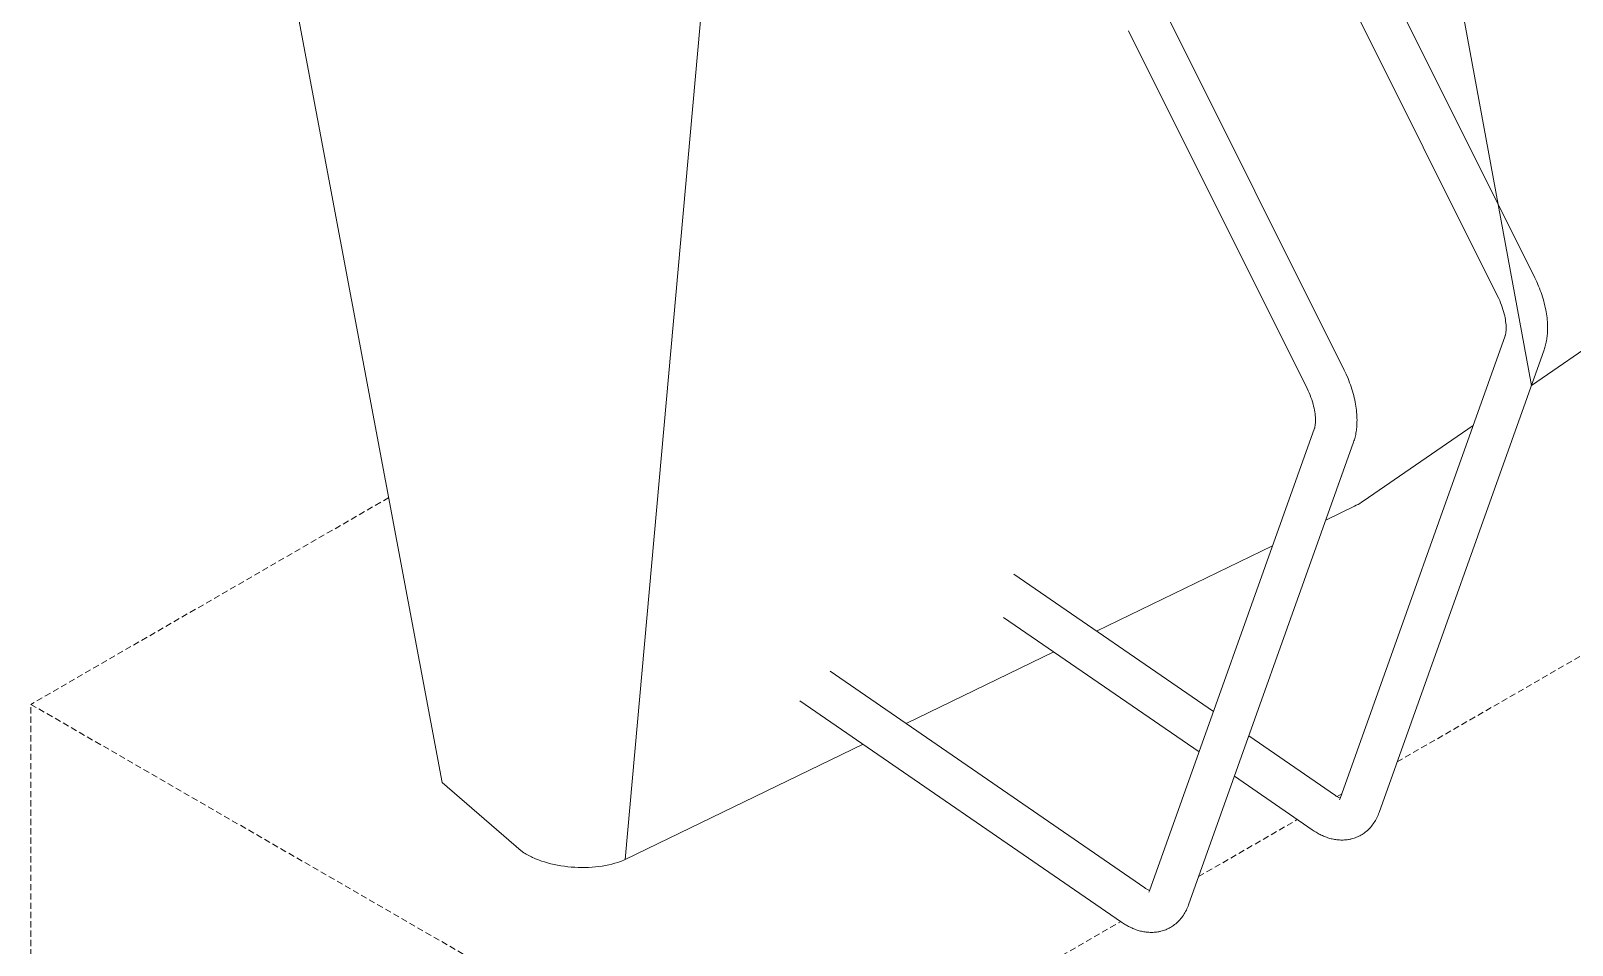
# Model space of a CAD drawing. Header units: millimetres. Extents: x -217 to 4976, y -41 to 3356.
# Drawn here: x 4429.4 to 4745, y 938.6 to 1125.8 of the extents above; entities that cross this region are included whole.
import ezdxf

# ---------------------------------------------------------------- set-up
doc = ezdxf.new("R2010")
doc.units = ezdxf.units.MM
doc.linetypes.add('HIDDEN', pattern=[1.905, 1.27, -0.635])
doc.layers.add('ZANO_R', color=7, linetype='Continuous', lineweight=0)
doc.layers.add('ZANO_R_przerywana', color=7, linetype='HIDDEN', lineweight=0)

msp = doc.modelspace()

# ---------------------------------------------------------------- linework, layer by layer
at = {"layer": 'ZANO_R'}
for p, q in [((4702.25, 1240.74), (4736.69, 1053.21)), ((4570.91, 1176.66), (4551.12, 956.13)), ((4475.71, 1173.99), (4513.67, 971.94)), ((4700.8, 1148.49), (4737.36, 1075.25)), ((4729.77, 1071.46), (4693.2, 1144.7)), ((4661.77, 1129.59), (4698.34, 1056.34)), ((4690.74, 1052.55), (4654.18, 1125.79)), ((4768.35, 1074.99), (4736.69, 1053.21)), ((4737.36, 1075.25), (4737.77, 1074.4)), ((4737.77, 1074.4), (4738.15, 1073.53)), ((4738.15, 1073.53), (4738.33, 1073.1)), ((4738.33, 1073.1), (4738.49, 1072.67)), ((4729.98, 1071.01), (4729.77, 1071.46)), ((4730.19, 1070.56), (4729.98, 1071.01)), ((4730.37, 1070.11), (4730.19, 1070.56)), ((4730.55, 1069.66), (4730.37, 1070.11)), ((4738.49, 1072.67), (4738.65, 1072.23)), ((4738.65, 1072.23), (4738.8, 1071.79)), ((4738.8, 1071.79), (4738.95, 1071.35)), ((4738.95, 1071.35), (4739.08, 1070.91)), ((4739.08, 1070.91), (4739.21, 1070.47)), ((4739.21, 1070.47), (4739.32, 1070.03)), ((4739.32, 1070.03), (4739.43, 1069.59)), ((4730.71, 1069.21), (4730.55, 1069.66)), ((4730.86, 1068.75), (4730.71, 1069.21)), ((4731, 1068.31), (4730.86, 1068.75)), ((4731.11, 1067.86), (4731, 1068.31)), ((4731.21, 1067.46), (4731.11, 1067.86)), ((4731.29, 1067.07), (4731.21, 1067.46)), ((4731.36, 1066.69), (4731.29, 1067.07)), ((4739.43, 1069.59), (4739.53, 1069.15)), ((4739.53, 1069.15), (4739.62, 1068.71)), ((4739.62, 1068.71), (4739.7, 1068.27)), ((4739.7, 1068.27), (4739.77, 1067.85)), ((4739.77, 1067.85), (4739.83, 1067.43)), ((4739.83, 1067.43), (4739.88, 1067.02)), ((4739.88, 1067.02), (4739.93, 1066.6)), ((4731.35, 1063.52), (4731.36, 1063.59)), ((4731.41, 1066.32), (4731.36, 1066.69)), ((4731.36, 1063.59), (4731.39, 1063.72)), ((4731.39, 1063.72), (4731.42, 1063.86)), ((4731.46, 1065.96), (4731.41, 1066.32)), ((4731.42, 1063.86), (4731.45, 1064.01)), ((4731.45, 1064.01), (4731.47, 1064.18)), ((4731.49, 1065.62), (4731.46, 1065.96)), ((4731.47, 1064.18), (4731.49, 1064.36)), ((4731.5, 1065.28), (4731.49, 1065.62)), ((4731.49, 1064.36), (4731.5, 1064.55)), ((4731.51, 1065.12), (4731.5, 1065.28)), ((4731.5, 1064.55), (4731.51, 1064.75)), ((4731.51, 1064.97), (4731.51, 1065.12)), ((4731.51, 1064.75), (4731.51, 1064.97)), ((4739.93, 1066.6), (4739.96, 1066.19)), ((4739.96, 1063.79), (4739.93, 1063.51)), ((4739.96, 1066.19), (4739.98, 1065.78)), ((4739.98, 1064.09), (4739.96, 1063.79)), ((4739.98, 1065.78), (4740, 1065.37)), ((4739.99, 1064.38), (4739.98, 1064.09)), ((4740, 1064.67), (4739.99, 1064.38)), ((4740, 1065.37), (4740, 1064.97)), ((4740, 1064.97), (4740, 1064.67)), ((4697.51, 968.64), (4731.29, 1063.33)), ((4739.28, 1060.48), (4705.5, 965.79)), ((4731.29, 1063.33), (4731.31, 1063.39)), ((4731.31, 1063.39), (4731.33, 1063.46)), ((4731.33, 1063.46), (4731.35, 1063.52)), ((4739.37, 1060.74), (4739.28, 1060.48)), ((4739.46, 1061), (4739.37, 1060.74)), ((4739.53, 1061.27), (4739.46, 1061)), ((4739.6, 1061.54), (4739.53, 1061.27)), ((4739.67, 1061.81), (4739.6, 1061.54)), ((4739.73, 1062.09), (4739.67, 1061.81)), ((4739.78, 1062.37), (4739.73, 1062.09)), ((4739.83, 1062.65), (4739.78, 1062.37)), ((4739.87, 1062.93), (4739.83, 1062.65)), ((4739.9, 1063.22), (4739.87, 1062.93)), ((4739.93, 1063.51), (4739.9, 1063.22)), ((4698.34, 1056.34), (4698.75, 1055.49)), ((4698.75, 1055.49), (4699.13, 1054.63)), ((4699.13, 1054.63), (4699.3, 1054.2)), ((4699.3, 1054.2), (4699.47, 1053.76)), ((4690.96, 1052.11), (4690.74, 1052.55)), ((4691.16, 1051.66), (4690.96, 1052.11)), ((4691.35, 1051.21), (4691.16, 1051.66)), ((4691.53, 1050.75), (4691.35, 1051.21)), ((4699.47, 1053.76), (4699.63, 1053.32)), ((4699.63, 1053.32), (4699.78, 1052.89)), ((4699.78, 1052.89), (4699.92, 1052.45)), ((4699.92, 1052.45), (4700.06, 1052.01)), ((4700.06, 1052.01), (4700.18, 1051.57)), ((4700.18, 1051.57), (4700.3, 1051.13)), ((4700.3, 1051.13), (4700.41, 1050.69)), ((4691.69, 1050.3), (4691.53, 1050.75)), ((4691.84, 1049.85), (4691.69, 1050.3)), ((4691.97, 1049.4), (4691.84, 1049.85)), ((4692.09, 1048.96), (4691.97, 1049.4)), ((4692.19, 1048.56), (4692.09, 1048.96)), ((4692.27, 1048.17), (4692.19, 1048.56)), ((4692.33, 1047.79), (4692.27, 1048.17)), ((4692.39, 1047.42), (4692.33, 1047.79)), ((4700.41, 1050.69), (4700.51, 1050.25)), ((4700.51, 1050.25), (4700.6, 1049.81)), ((4700.6, 1049.81), (4700.68, 1049.37)), ((4700.68, 1049.37), (4700.75, 1048.95)), ((4700.75, 1048.95), (4700.81, 1048.53)), ((4700.81, 1048.53), (4700.86, 1048.11)), ((4700.86, 1048.11), (4700.9, 1047.7)), ((4692.31, 1044.55), (4692.32, 1044.62)), ((4692.32, 1044.62), (4692.34, 1044.68)), ((4692.34, 1044.68), (4692.37, 1044.81)), ((4692.37, 1044.81), (4692.4, 1044.95)), ((4692.43, 1047.06), (4692.39, 1047.42)), ((4692.4, 1044.95), (4692.42, 1045.11)), ((4692.42, 1045.11), (4692.44, 1045.28)), ((4692.46, 1046.71), (4692.43, 1047.06)), ((4692.44, 1045.28), (4692.46, 1045.46)), ((4692.48, 1046.38), (4692.46, 1046.71)), ((4692.46, 1045.46), (4692.48, 1045.65)), ((4692.49, 1046.22), (4692.48, 1046.38)), ((4692.48, 1045.85), (4692.49, 1046.06)), ((4692.48, 1045.65), (4692.48, 1045.85)), ((4692.49, 1046.06), (4692.49, 1046.22)), ((4700.9, 1047.7), (4700.93, 1047.28)), ((4700.93, 1044.89), (4700.91, 1044.6)), ((4700.93, 1047.28), (4700.96, 1046.87)), ((4700.95, 1045.18), (4700.93, 1044.89)), ((4700.97, 1045.47), (4700.95, 1045.18)), ((4700.96, 1046.87), (4700.97, 1046.47)), ((4700.97, 1046.47), (4700.98, 1046.06)), ((4700.98, 1046.06), (4700.97, 1045.77)), ((4700.97, 1045.77), (4700.97, 1045.47)), ((4724.74, 1044.99), (4702.25, 1029.51)), ((4658.48, 949.74), (4692.26, 1044.43)), ((4700.26, 1041.57), (4666.48, 946.88)), ((4692.26, 1044.43), (4692.29, 1044.49)), ((4692.29, 1044.49), (4692.31, 1044.55)), ((4700.35, 1041.83), (4700.26, 1041.57)), ((4700.43, 1042.1), (4700.35, 1041.83)), ((4700.51, 1042.37), (4700.43, 1042.1)), ((4700.58, 1042.64), (4700.51, 1042.37)), ((4700.65, 1042.91), (4700.58, 1042.64)), ((4700.7, 1043.19), (4700.65, 1042.91)), ((4700.76, 1043.46), (4700.7, 1043.19)), ((4700.8, 1043.74), (4700.76, 1043.46)), ((4700.85, 1044.03), (4700.8, 1043.74)), ((4700.88, 1044.31), (4700.85, 1044.03)), ((4700.91, 1044.6), (4700.88, 1044.31)), ((4700.82, 1028.66), (4701.19, 1028.85)), ((4701.19, 1028.85), (4701.55, 1029.06)), ((4701.55, 1029.06), (4701.9, 1029.28)), ((4701.9, 1029.28), (4702.25, 1029.51)), ((4700.45, 1028.47), (4694.57, 1025.62)), ((4700.45, 1028.47), (4700.82, 1028.66)), ((4683.67, 1020.34), (4647.66, 1002.9)), ((4630.72, 1014.56), (4671.58, 986.44)), ((4668.63, 978.17), (4628.57, 1005.73)), ((4638.87, 998.64), (4608.64, 983.99)), ((4593.07, 994.71), (4657.56, 950.33)), ((4652.75, 943.34), (4586.92, 988.63)), ((4599.85, 979.74), (4551.12, 956.13)), ((4678.82, 981.46), (4696.59, 969.24)), ((4691.77, 962.24), (4675.86, 973.19)), ((4513.67, 971.94), (4529.81, 957.95)), ((4696.59, 969.24), (4696.71, 969.15)), ((4696.71, 969.15), (4696.84, 969.07)), ((4696.84, 969.07), (4696.98, 968.99)), ((4696.91, 969.03), (4697.84, 969.57)), ((4696.98, 968.99), (4697.11, 968.91)), ((4697.11, 968.91), (4697.25, 968.84)), ((4697.25, 968.84), (4697.39, 968.78)), ((4697.38, 968.38), (4697.51, 968.64)), ((4697.39, 968.78), (4697.53, 968.72)), ((4705.5, 965.79), (4705.4, 965.51)), ((4703.72, 962.74), (4703.52, 962.52)), ((4703.92, 962.96), (4703.72, 962.74)), ((4704.1, 963.19), (4703.92, 962.96)), ((4704.28, 963.43), (4704.1, 963.19)), ((4704.45, 963.67), (4704.28, 963.43)), ((4704.61, 963.92), (4704.45, 963.67)), ((4704.77, 964.17), (4704.61, 963.92)), ((4704.91, 964.43), (4704.77, 964.17)), ((4705.05, 964.69), (4704.91, 964.43)), ((4705.18, 964.96), (4705.05, 964.69)), ((4705.3, 965.23), (4705.18, 964.96)), ((4705.4, 965.51), (4705.3, 965.23)), ((4692.18, 961.97), (4691.77, 962.24)), ((4692.6, 961.72), (4692.18, 961.97)), ((4692.81, 961.59), (4692.6, 961.72)), ((4693.02, 961.48), (4692.81, 961.59)), ((4693.23, 961.36), (4693.02, 961.48)), ((4693.44, 961.25), (4693.23, 961.36)), ((4693.66, 961.15), (4693.44, 961.25)), ((4693.88, 961.05), (4693.66, 961.15)), ((4694.09, 960.95), (4693.88, 961.05)), ((4694.31, 960.86), (4694.09, 960.95)), ((4694.53, 960.78), (4694.31, 960.86)), ((4694.75, 960.7), (4694.53, 960.78)), ((4694.97, 960.62), (4694.75, 960.7)), ((4695.19, 960.55), (4694.97, 960.62)), ((4695.43, 960.48), (4695.19, 960.55)), ((4695.66, 960.42), (4695.43, 960.48)), ((4695.9, 960.37), (4695.66, 960.42)), ((4696.13, 960.31), (4695.9, 960.37)), ((4696.37, 960.27), (4696.13, 960.31)), ((4696.61, 960.23), (4696.37, 960.27)), ((4696.85, 960.2), (4696.61, 960.23)), ((4697.08, 960.17), (4696.85, 960.2)), ((4697.36, 960.15), (4697.08, 960.17)), ((4697.63, 960.14), (4697.36, 960.15)), ((4697.9, 960.14), (4697.63, 960.14)), ((4698.17, 960.14), (4697.9, 960.14)), ((4698.44, 960.15), (4698.17, 960.14)), ((4698.71, 960.18), (4698.44, 960.15)), ((4698.98, 960.21), (4698.71, 960.18)), ((4699.25, 960.25), (4698.98, 960.21)), ((4699.4, 960.28), (4699.25, 960.25)), ((4699.55, 960.31), (4699.4, 960.28)), ((4699.71, 960.34), (4699.55, 960.31)), ((4699.86, 960.38), (4699.71, 960.34)), ((4700.11, 960.44), (4699.86, 960.38)), ((4700.36, 960.52), (4700.11, 960.44)), ((4700.6, 960.6), (4700.36, 960.52)), ((4700.84, 960.7), (4700.6, 960.6)), ((4701.08, 960.8), (4700.84, 960.7)), ((4701.32, 960.91), (4701.08, 960.8)), ((4701.55, 961.02), (4701.32, 960.91)), ((4701.78, 961.15), (4701.55, 961.02)), ((4702, 961.28), (4701.78, 961.15)), ((4702.22, 961.42), (4702, 961.28)), ((4702.43, 961.57), (4702.22, 961.42)), ((4702.64, 961.72), (4702.43, 961.57)), ((4702.87, 961.91), (4702.64, 961.72)), ((4703.09, 962.11), (4702.87, 961.91)), ((4703.31, 962.31), (4703.09, 962.11)), ((4703.52, 962.52), (4703.31, 962.31)), ((4529.81, 957.95), (4529.97, 957.83)), ((4529.97, 957.83), (4530.14, 957.71)), ((4530.14, 957.71), (4530.39, 957.55)), ((4530.39, 957.55), (4530.63, 957.4)), ((4530.63, 957.4), (4530.88, 957.24)), ((4530.88, 957.24), (4531.14, 957.1)), ((4531.14, 957.1), (4531.4, 956.96)), ((4531.4, 956.96), (4531.66, 956.82)), ((4531.66, 956.82), (4531.92, 956.69)), ((4531.92, 956.69), (4532.18, 956.57)), ((4532.18, 956.57), (4532.48, 956.44)), ((4532.48, 956.44), (4532.77, 956.31)), ((4532.77, 956.31), (4533.37, 956.07)), ((4533.37, 956.07), (4533.98, 955.85)), ((4533.98, 955.85), (4534.59, 955.65)), ((4534.59, 955.65), (4535.25, 955.45)), ((4535.25, 955.45), (4535.93, 955.28)), ((4535.93, 955.28), (4536.6, 955.12)), ((4536.6, 955.12), (4537.28, 954.98)), ((4537.28, 954.98), (4537.98, 954.86)), ((4537.98, 954.86), (4538.68, 954.76)), ((4538.68, 954.76), (4539.38, 954.67)), ((4539.38, 954.67), (4540.08, 954.61)), ((4540.08, 954.61), (4540.8, 954.56)), ((4540.8, 954.56), (4541.51, 954.52)), ((4541.51, 954.52), (4542.23, 954.51)), ((4542.23, 954.51), (4542.95, 954.52)), ((4542.95, 954.52), (4543.65, 954.54)), ((4543.65, 954.54), (4544.36, 954.58)), ((4544.36, 954.58), (4545.06, 954.64)), ((4545.06, 954.64), (4545.76, 954.72)), ((4545.76, 954.72), (4546.43, 954.82)), ((4546.43, 954.82), (4547.1, 954.94)), ((4547.1, 954.94), (4547.76, 955.07)), ((4547.76, 955.07), (4548.42, 955.23)), ((4548.42, 955.23), (4549.03, 955.39)), ((4549.03, 955.39), (4549.64, 955.57)), ((4549.64, 955.57), (4549.94, 955.67)), ((4549.94, 955.67), (4550.24, 955.78)), ((4550.24, 955.78), (4550.53, 955.89)), ((4550.53, 955.89), (4550.83, 956.01)), ((4550.83, 956.01), (4551.12, 956.13)), ((4657.56, 950.33), (4657.69, 950.24)), ((4657.69, 950.24), (4657.82, 950.16)), ((4657.82, 950.16), (4657.95, 950.08)), ((4657.95, 950.08), (4658.09, 950.01)), ((4658.09, 950.01), (4658.23, 949.94)), ((4658.23, 949.94), (4658.37, 949.87)), ((4658.36, 949.47), (4658.48, 949.74)), ((4658.37, 949.87), (4658.51, 949.81)), ((4666.48, 946.88), (4666.38, 946.6)), ((4664.7, 943.83), (4664.5, 943.62)), ((4664.89, 944.06), (4664.7, 943.83)), ((4665.08, 944.29), (4664.89, 944.06)), ((4665.26, 944.52), (4665.08, 944.29)), ((4665.43, 944.77), (4665.26, 944.52)), ((4665.59, 945.01), (4665.43, 944.77)), ((4665.74, 945.27), (4665.59, 945.01)), ((4665.89, 945.53), (4665.74, 945.27)), ((4666.03, 945.79), (4665.89, 945.53)), ((4666.15, 946.06), (4666.03, 945.79)), ((4666.27, 946.33), (4666.15, 946.06)), ((4666.38, 946.6), (4666.27, 946.33)), ((4653.16, 943.07), (4652.75, 943.34)), ((4653.57, 942.81), (4653.16, 943.07)), ((4653.78, 942.69), (4653.57, 942.81)), ((4653.99, 942.57), (4653.78, 942.69)), ((4654.21, 942.46), (4653.99, 942.57)), ((4654.42, 942.35), (4654.21, 942.46)), ((4654.64, 942.24), (4654.42, 942.35)), ((4654.85, 942.14), (4654.64, 942.24)), ((4655.07, 942.05), (4654.85, 942.14)), ((4655.29, 941.96), (4655.07, 942.05)), ((4655.51, 941.87), (4655.29, 941.96)), ((4655.73, 941.79), (4655.51, 941.87)), ((4655.95, 941.72), (4655.73, 941.79)), ((4656.17, 941.65), (4655.95, 941.72)), ((4656.4, 941.58), (4656.17, 941.65)), ((4656.64, 941.52), (4656.4, 941.58)), ((4656.87, 941.46), (4656.64, 941.52)), ((4657.11, 941.41), (4656.87, 941.46)), ((4657.35, 941.36), (4657.11, 941.41)), ((4657.58, 941.33), (4657.35, 941.36)), ((4657.82, 941.29), (4657.58, 941.33)), ((4658.06, 941.27), (4657.82, 941.29)), ((4658.33, 941.25), (4658.06, 941.27)), ((4658.6, 941.23), (4658.33, 941.25)), ((4658.87, 941.23), (4658.6, 941.23)), ((4659.14, 941.23), (4658.87, 941.23)), ((4659.41, 941.25), (4659.14, 941.23)), ((4659.68, 941.27), (4659.41, 941.25)), ((4659.95, 941.3), (4659.68, 941.27)), ((4660.22, 941.34), (4659.95, 941.3)), ((4660.38, 941.37), (4660.22, 941.34)), ((4660.53, 941.4), (4660.38, 941.37)), ((4660.68, 941.43), (4660.53, 941.4)), ((4660.83, 941.47), (4660.68, 941.43)), ((4661.09, 941.54), (4660.83, 941.47)), ((4661.33, 941.61), (4661.09, 941.54)), ((4661.58, 941.7), (4661.33, 941.61)), ((4661.82, 941.79), (4661.58, 941.7)), ((4662.06, 941.89), (4661.82, 941.79)), ((4662.3, 942), (4662.06, 941.89)), ((4662.53, 942.12), (4662.3, 942)), ((4662.75, 942.24), (4662.53, 942.12)), ((4662.98, 942.38), (4662.75, 942.24)), ((4663.2, 942.52), (4662.98, 942.38)), ((4663.41, 942.66), (4663.2, 942.52)), ((4663.62, 942.82), (4663.41, 942.66)), ((4663.85, 943.01), (4663.62, 942.82)), ((4664.07, 943.2), (4663.85, 943.01)), ((4664.29, 943.41), (4664.07, 943.2)), ((4664.5, 943.62), (4664.29, 943.41))]:
    msp.add_line(p, q, dxfattribs=at)
at = {"layer": 'ZANO_R_przerywana'}
for p, q in [((4709.19, 976.13), (4829.29, 1045.46)), ((4502.72, 1030.23), (4429.44, 987.92)), ((4429.44, 839.37), (4429.44, 987.92)), ((4429.44, 987.92), (4579.52, 901.26)), ((4668.54, 952.65), (4688.75, 964.32)), ((4579.52, 901.26), (4652.59, 943.45))]:
    msp.add_line(p, q, dxfattribs=at)

doc.saveas('drawing.dxf')
